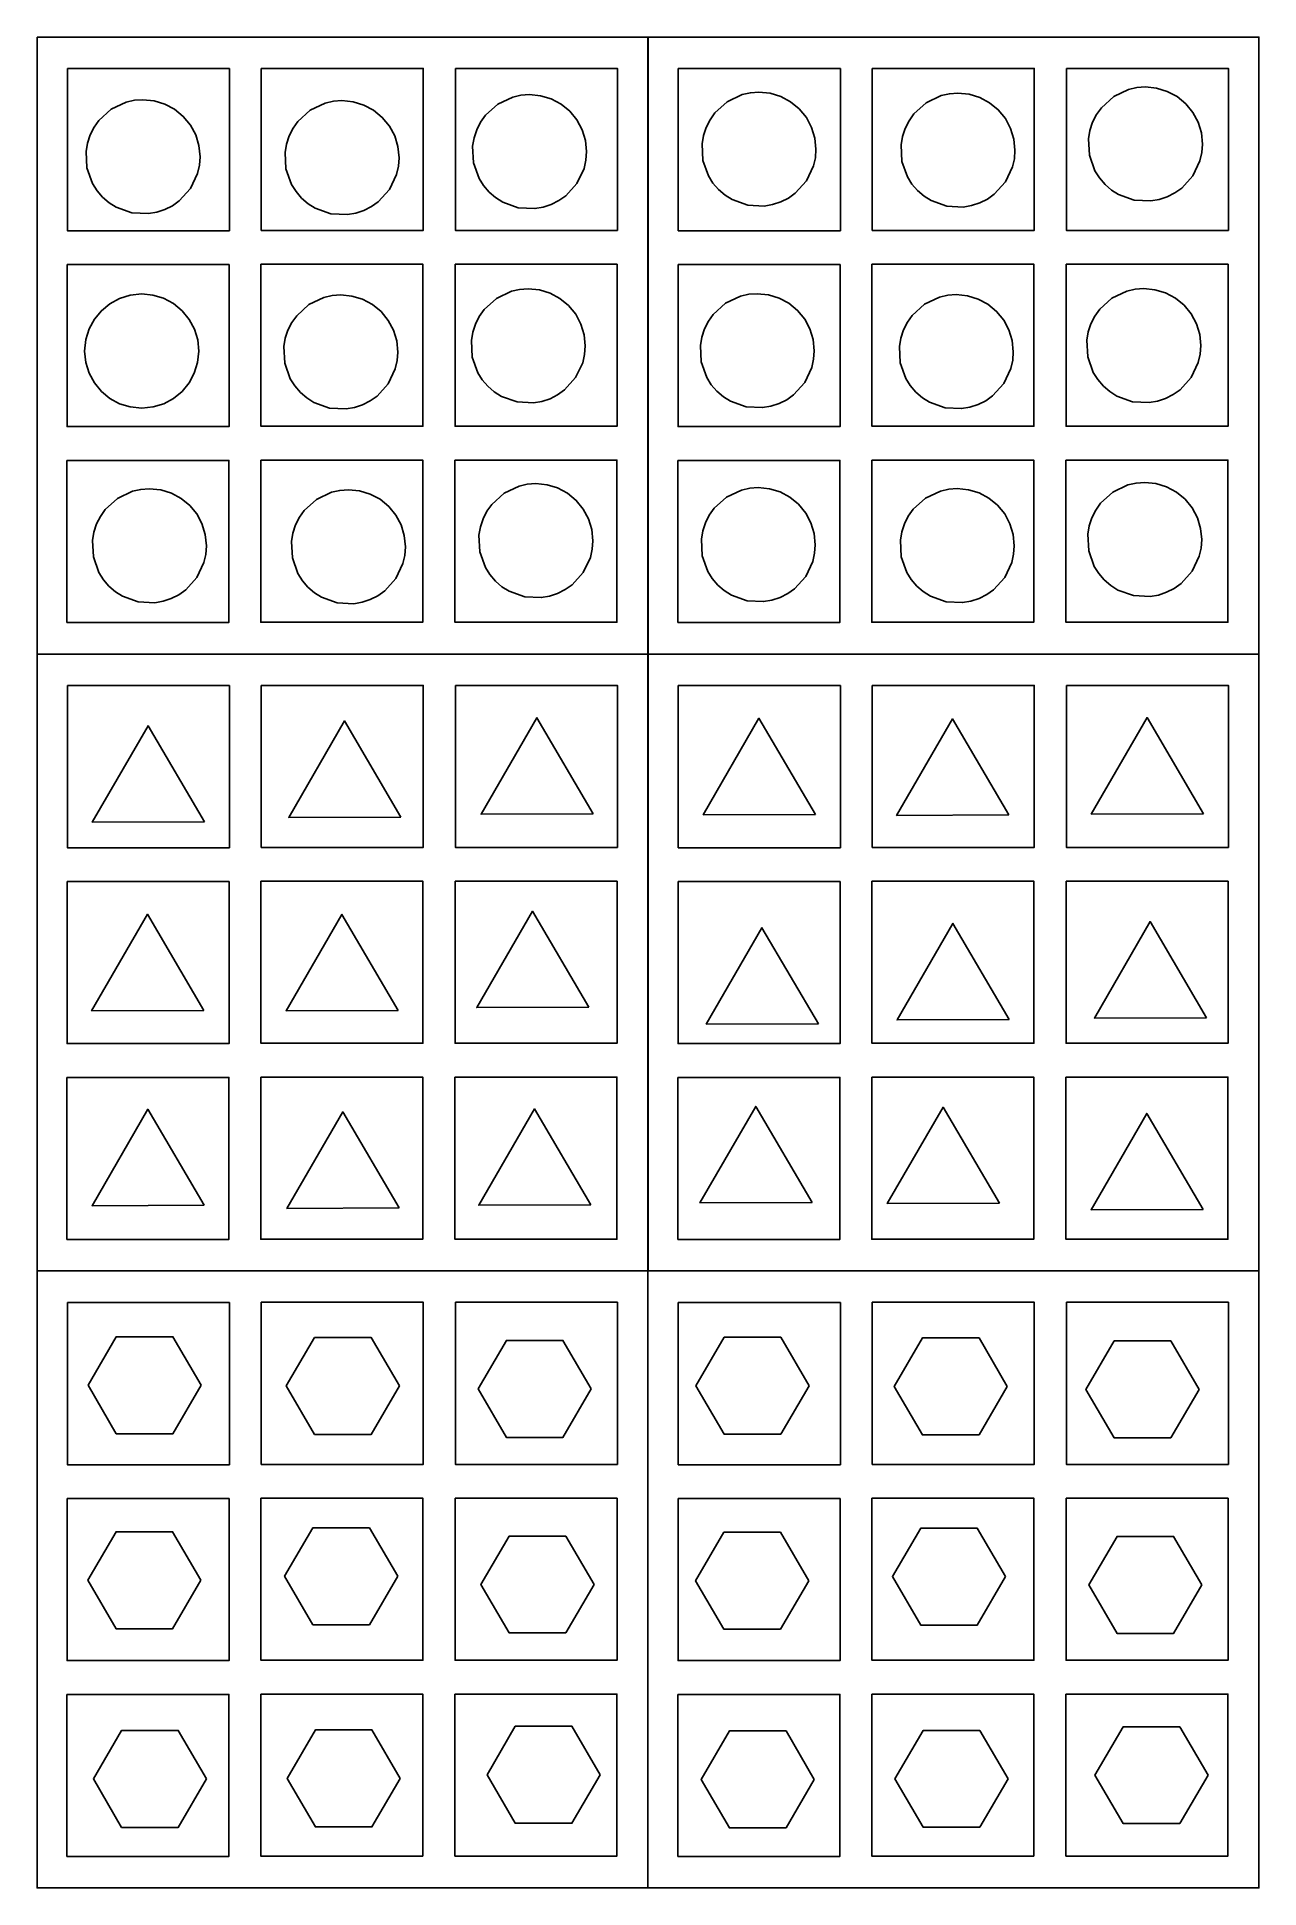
# Model space of a CAD drawing. Extents: x 14 to 164, y 56 to 283.
import ezdxf

# ---------------------------------------------------------------- set-up
doc = ezdxf.new("R2010")
doc.units = 0

msp = doc.modelspace()

# ---------------------------------------------------------------- linework, layer by layer
at = {"layer": 'Calque 1', "color": 7}
for points in [[(14.024694, 282.596601), (88.947271, 282.596601), (88.947271, 206.963399), (14.024694, 206.963399), (14.024694, 282.596601)], [(88.947273, 282.596601), (163.86985, 282.596601), (163.86985, 206.963399), (88.947273, 206.963399), (88.947273, 282.596601)], [(17.744221, 278.718725), (37.611771, 278.718725), (37.611771, 258.851175), (17.744221, 258.851175), (17.744221, 278.718725)], [(41.515999, 278.755402), (61.383549, 278.755402), (61.383549, 258.887852), (41.515999, 258.887852), (41.515999, 278.755402)], [(65.324448, 278.755402), (85.191998, 278.755402), (85.191998, 258.887852), (65.324448, 258.887852), (65.324448, 278.755402)], [(92.666801, 278.718723), (112.534351, 278.718723), (112.534351, 258.851173), (92.666801, 258.851173), (92.666801, 278.718723)], [(116.43857, 278.755398), (136.30612, 278.755398), (136.30612, 258.887848), (116.43857, 258.887848), (116.43857, 278.755398)], [(140.24702, 278.755398), (160.11457, 278.755398), (160.11457, 258.887848), (140.24702, 258.887848), (140.24702, 278.755398)], [(27.017315, 274.91464), (25.970994, 274.836248), (24.964757, 274.607286), (23.128323, 273.734927), (21.619597, 272.372121), (21.022993, 271.530099), (20.550158, 270.593424), (20.222173, 269.59675), (20.048637, 268.579488), (20.151818, 266.549008), (20.833522, 264.633603), (21.383138, 263.760185), (22.067568, 262.964893), (22.86286, 262.280463), (23.736278, 261.730847), (25.651683, 261.049143), (27.682163, 260.945962), (28.699425, 261.119498), (29.696099, 261.447483), (30.632774, 261.920318), (31.474796, 262.516922), (32.837602, 264.025648), (33.709961, 265.862082), (33.938923, 266.868319), (34.017315, 267.91464), (33.881569, 269.286649), (33.484472, 270.593424), (32.841233, 271.798244), (31.967062, 272.864387), (30.900919, 273.738558), (29.696099, 274.381797), (28.389324, 274.778894), (27.017315, 274.91464), (27.017315, 274.91464)], [(51.419857, 274.794851), (50.373536, 274.716459), (49.367299, 274.487497), (47.530865, 273.615138), (46.022139, 272.252332), (45.425535, 271.41031), (44.9527, 270.473635), (44.624715, 269.476961), (44.451179, 268.459699), (44.55436, 266.429219), (45.236064, 264.513814), (45.78568, 263.640396), (46.47011, 262.845104), (47.265402, 262.160674), (48.13882, 261.611058), (50.054225, 260.929354), (52.084705, 260.826173), (53.101967, 260.999709), (54.098641, 261.327694), (55.035316, 261.800529), (55.877338, 262.397133), (57.240144, 263.905859), (58.112503, 265.742293), (58.341465, 266.74853), (58.419857, 267.794851), (58.284111, 269.16686), (57.887014, 270.473635), (57.243775, 271.678455), (56.369604, 272.744598), (55.303461, 273.618769), (54.098641, 274.262008), (52.791866, 274.659105), (51.419857, 274.794851), (51.419857, 274.794851)], [(74.409058, 275.542929), (73.362737, 275.464537), (72.3565, 275.235575), (70.520066, 274.363216), (69.01134, 273.00041), (68.414736, 272.158388), (67.941901, 271.221713), (67.613916, 270.225039), (67.44038, 269.207777), (67.543561, 267.177297), (68.225265, 265.261892), (68.774881, 264.388474), (69.459311, 263.593182), (70.254603, 262.908752), (71.128021, 262.359136), (73.043426, 261.677432), (75.073906, 261.574251), (76.091168, 261.747787), (77.087842, 262.075772), (78.024517, 262.548607), (78.866539, 263.145211), (80.229345, 264.653937), (81.101704, 266.490371), (81.330666, 267.496608), (81.409058, 268.542929), (81.273312, 269.914938), (80.876215, 271.221713), (80.232976, 272.426533), (79.358805, 273.492676), (78.292662, 274.366847), (77.087842, 275.010086), (75.781067, 275.407183), (74.409058, 275.542929), (74.409058, 275.542929)], [(102.54713, 275.842686), (101.500809, 275.764294), (100.494572, 275.535332), (98.658138, 274.662973), (97.149412, 273.300167), (96.552808, 272.458145), (96.079973, 271.52147), (95.751988, 270.524796), (95.578452, 269.507534), (95.681633, 267.477054), (96.363337, 265.561649), (96.912953, 264.688231), (97.597383, 263.892939), (98.392675, 263.208509), (99.266093, 262.658893), (101.181498, 261.977189), (103.211978, 261.874008), (104.22924, 262.047544), (105.225914, 262.375529), (106.162589, 262.848364), (107.004611, 263.444968), (108.367417, 264.953694), (109.239776, 266.790128), (109.468738, 267.796365), (109.54713, 268.842686), (109.411384, 270.214695), (109.014287, 271.52147), (108.371048, 272.72629), (107.496877, 273.792433), (106.430734, 274.666604), (105.225914, 275.309843), (103.919139, 275.70694), (102.54713, 275.842686), (102.54713, 275.842686)], [(126.94967, 275.722897), (125.903349, 275.644505), (124.897112, 275.415543), (123.060678, 274.543184), (121.551952, 273.180378), (120.955348, 272.338356), (120.482513, 271.401681), (120.154528, 270.405007), (119.980992, 269.387745), (120.084173, 267.357265), (120.765877, 265.44186), (121.315493, 264.568442), (121.999923, 263.77315), (122.795215, 263.08872), (123.668633, 262.539104), (125.584038, 261.8574), (127.614518, 261.754219), (128.63178, 261.927755), (129.628454, 262.25574), (130.565129, 262.728575), (131.407151, 263.325179), (132.769957, 264.833905), (133.642316, 266.670339), (133.871278, 267.676576), (133.94967, 268.722897), (133.813924, 270.094906), (133.416827, 271.401681), (132.773588, 272.606501), (131.899417, 273.672644), (130.833274, 274.546815), (129.628454, 275.190054), (128.321679, 275.587151), (126.94967, 275.722897), (126.94967, 275.722897)], [(149.93886, 276.470974), (148.892539, 276.392582), (147.886302, 276.16362), (146.049868, 275.291261), (144.541142, 273.928455), (143.944538, 273.086433), (143.471703, 272.149758), (143.143718, 271.153084), (142.970182, 270.135822), (143.073363, 268.105342), (143.755067, 266.189937), (144.304683, 265.316519), (144.989113, 264.521227), (145.784405, 263.836797), (146.657823, 263.287181), (148.573228, 262.605477), (150.603708, 262.502296), (151.62097, 262.675832), (152.617644, 263.003817), (153.554319, 263.476652), (154.396341, 264.073256), (155.759147, 265.581982), (156.631506, 267.418416), (156.860468, 268.424653), (156.93886, 269.470974), (156.803114, 270.842983), (156.406017, 272.149758), (155.762778, 273.354578), (154.888607, 274.420721), (153.822464, 275.294892), (152.617644, 275.938131), (151.310869, 276.335228), (149.93886, 276.470974), (149.93886, 276.470974)], [(17.716002, 254.706795), (37.583552, 254.706795), (37.583552, 234.839245), (17.716002, 234.839245), (17.716002, 254.706795)], [(41.487778, 254.743469), (61.355328, 254.743469), (61.355328, 234.875919), (41.487778, 234.875919), (41.487778, 254.743469)], [(65.296227, 254.743469), (85.163777, 254.743469), (85.163777, 234.875919), (65.296227, 234.875919), (65.296227, 254.743469)], [(92.63858, 254.706783), (112.50613, 254.706783), (112.50613, 234.839233), (92.63858, 234.839233), (92.63858, 254.706783)], [(116.41035, 254.743465), (136.2779, 254.743465), (136.2779, 234.875915), (116.41035, 234.875915), (116.41035, 254.743465)], [(140.2188, 254.743465), (160.08635, 254.743465), (160.08635, 234.875915), (140.2188, 234.875915), (140.2188, 254.743465)], [(26.862852, 251.1008), (25.452108, 250.958585), (24.138136, 250.550705), (22.949085, 249.90531), (21.913105, 249.050547), (21.058342, 248.014567), (20.412947, 246.825516), (20.005067, 245.511544), (19.862852, 244.1008), (20.005067, 242.690056), (20.412947, 241.376084), (21.058342, 240.187033), (21.913105, 239.151053), (22.949085, 238.29629), (24.138136, 237.650895), (25.452108, 237.243015), (26.862852, 237.1008), (28.273596, 237.243015), (29.587568, 237.650895), (30.776619, 238.29629), (31.812599, 239.151053), (32.667362, 240.187033), (33.312757, 241.376084), (33.720637, 242.690056), (33.862852, 244.1008), (33.727106, 245.472809), (33.330009, 246.779584), (32.68677, 247.984404), (31.812599, 249.050547), (30.746456, 249.924718), (29.541636, 250.567957), (28.234861, 250.965054), (26.862852, 251.1008), (26.862852, 251.1008)], [(51.265392, 250.98101), (50.219071, 250.902618), (49.212834, 250.673656), (47.3764, 249.801297), (45.867674, 248.438491), (45.27107, 247.596469), (44.798235, 246.659794), (44.47025, 245.66312), (44.296714, 244.645858), (44.399895, 242.615378), (45.081599, 240.699973), (45.631215, 239.826555), (46.315645, 239.031263), (47.110937, 238.346833), (47.984355, 237.797217), (49.89976, 237.115513), (51.93024, 237.012332), (52.947502, 237.185868), (53.944176, 237.513853), (54.880851, 237.986688), (55.722873, 238.583292), (57.085679, 240.092018), (57.958038, 241.928452), (58.187, 242.934689), (58.265392, 243.98101), (58.129646, 245.353019), (57.732549, 246.659794), (57.08931, 247.864614), (56.215139, 248.930757), (55.148996, 249.804928), (53.944176, 250.448167), (52.637401, 250.845264), (51.265392, 250.98101), (51.265392, 250.98101)], [(74.254593, 251.729088), (73.208272, 251.650696), (72.202035, 251.421734), (70.365601, 250.549375), (68.856875, 249.186569), (68.260271, 248.344547), (67.787436, 247.407872), (67.459451, 246.411198), (67.285915, 245.393936), (67.389096, 243.363456), (68.0708, 241.448051), (68.620416, 240.574633), (69.304846, 239.779341), (70.100138, 239.094911), (70.973556, 238.545295), (72.888961, 237.863591), (74.919441, 237.76041), (75.936703, 237.933946), (76.933377, 238.261931), (77.870052, 238.734766), (78.712074, 239.33137), (80.07488, 240.840096), (80.947239, 242.67653), (81.176201, 243.682767), (81.254593, 244.729088), (81.118847, 246.101097), (80.72175, 247.407872), (80.078511, 248.612692), (79.20434, 249.678835), (78.138197, 250.553006), (76.933377, 251.196245), (75.626602, 251.593342), (74.254593, 251.729088), (74.254593, 251.729088)], [(102.34029, 251.133022), (101.293969, 251.05463), (100.287732, 250.825668), (98.451298, 249.953309), (96.942572, 248.590503), (96.345968, 247.748481), (95.873133, 246.811806), (95.545148, 245.815132), (95.371612, 244.79787), (95.474793, 242.76739), (96.156497, 240.851985), (96.706113, 239.978567), (97.390543, 239.183275), (98.185835, 238.498845), (99.059253, 237.949229), (100.974658, 237.267525), (103.005138, 237.164344), (104.0224, 237.33788), (105.019074, 237.665865), (105.955749, 238.1387), (106.797771, 238.735304), (108.160577, 240.24403), (109.032936, 242.080464), (109.261898, 243.086701), (109.34029, 244.133022), (109.204544, 245.505031), (108.807447, 246.811806), (108.164208, 248.016626), (107.290037, 249.082769), (106.223894, 249.95694), (105.019074, 250.600179), (103.712299, 250.997276), (102.34029, 251.133022), (102.34029, 251.133022)], [(126.74283, 251.013233), (125.696509, 250.934841), (124.690272, 250.705879), (122.853838, 249.83352), (121.345112, 248.470714), (120.748508, 247.628692), (120.275673, 246.692017), (119.947688, 245.695343), (119.774152, 244.678081), (119.877333, 242.647601), (120.559037, 240.732196), (121.108653, 239.858778), (121.793083, 239.063486), (122.588375, 238.379056), (123.461793, 237.82944), (125.377198, 237.147736), (127.407678, 237.044555), (128.42494, 237.218091), (129.421614, 237.546076), (130.358289, 238.018911), (131.200311, 238.615515), (132.563117, 240.124241), (133.435476, 241.960675), (133.664438, 242.966912), (133.74283, 244.013233), (133.607084, 245.385242), (133.209987, 246.692017), (132.566748, 247.896837), (131.692577, 248.96298), (130.626434, 249.837151), (129.421614, 250.48039), (128.114839, 250.877487), (126.74283, 251.013233), (126.74283, 251.013233)], [(149.73203, 251.761311), (148.685709, 251.682919), (147.679472, 251.453957), (145.843038, 250.581598), (144.334312, 249.218792), (143.737708, 248.37677), (143.264873, 247.440095), (142.936888, 246.443421), (142.763352, 245.426159), (142.866533, 243.395679), (143.548237, 241.480274), (144.097853, 240.606856), (144.782283, 239.811564), (145.577575, 239.127134), (146.450993, 238.577518), (148.366398, 237.895814), (150.396878, 237.792633), (151.41414, 237.966169), (152.410814, 238.294154), (153.347489, 238.766989), (154.189511, 239.363593), (155.552317, 240.872319), (156.424676, 242.708753), (156.653638, 243.71499), (156.73203, 244.761311), (156.596284, 246.13332), (156.199187, 247.440095), (155.555948, 248.644915), (154.681777, 249.711058), (153.615634, 250.585229), (152.410814, 251.228468), (151.104039, 251.625565), (149.73203, 251.761311), (149.73203, 251.761311)], [(17.687784, 230.694862), (37.555334, 230.694862), (37.555334, 210.827312), (17.687784, 210.827312), (17.687784, 230.694862)], [(41.459564, 230.731537), (61.327114, 230.731537), (61.327114, 210.863987), (41.459564, 210.863987), (41.459564, 230.731537)], [(65.268021, 230.731537), (85.135571, 230.731537), (85.135571, 210.863987), (65.268021, 210.863987), (65.268021, 230.731537)], [(92.610359, 230.69487), (112.477909, 230.69487), (112.477909, 210.82732), (92.610359, 210.82732), (92.610359, 230.69487)], [(116.38213, 230.731537), (136.24968, 230.731537), (136.24968, 210.863987), (116.38213, 210.863987), (116.38213, 230.731537)], [(140.1906, 230.731537), (160.05815, 230.731537), (160.05815, 210.863987), (140.1906, 210.863987), (140.1906, 230.731537)], [(27.798542, 227.222481), (26.752221, 227.144089), (25.745984, 226.915127), (23.90955, 226.042768), (22.400824, 224.679962), (21.80422, 223.83794), (21.331385, 222.901265), (21.0034, 221.904591), (20.829864, 220.887329), (20.933045, 218.856849), (21.614749, 216.941444), (22.164365, 216.068026), (22.848795, 215.272734), (23.644087, 214.588304), (24.517505, 214.038688), (26.43291, 213.356984), (28.46339, 213.253803), (29.480652, 213.427339), (30.477326, 213.755324), (31.414001, 214.228159), (32.256023, 214.824763), (33.618829, 216.333489), (34.491188, 218.169923), (34.72015, 219.17616), (34.798542, 220.222481), (34.656327, 221.633225), (34.248447, 222.947197), (33.603052, 224.136248), (32.748289, 225.172228), (31.712309, 226.026991), (30.523258, 226.672386), (29.209286, 227.080266), (27.798542, 227.222481), (27.798542, 227.222481)], [(52.201084, 227.102692), (51.154763, 227.0243), (50.148526, 226.795338), (48.312092, 225.922979), (46.803366, 224.560173), (46.206762, 223.718151), (45.733927, 222.781476), (45.405942, 221.784802), (45.232406, 220.76754), (45.335587, 218.73706), (46.017291, 216.821655), (46.566907, 215.948237), (47.251337, 215.152945), (48.046629, 214.468515), (48.920047, 213.918899), (50.835452, 213.237195), (52.865932, 213.134014), (53.883194, 213.30755), (54.879868, 213.635535), (55.816543, 214.10837), (56.658565, 214.704974), (58.021371, 216.2137), (58.89373, 218.050134), (59.122692, 219.056371), (59.201084, 220.102692), (59.065338, 221.474701), (58.668241, 222.781476), (58.025002, 223.986296), (57.150831, 225.052439), (56.084688, 225.92661), (54.879868, 226.569849), (53.573093, 226.966946), (52.201084, 227.102692), (52.201084, 227.102692)], [(75.190285, 227.850769), (74.143964, 227.772377), (73.137727, 227.543415), (71.301293, 226.671056), (69.792567, 225.30825), (69.195963, 224.466228), (68.723128, 223.529553), (68.395143, 222.532879), (68.221607, 221.515617), (68.324788, 219.485137), (69.006492, 217.569732), (69.556108, 216.696314), (70.240538, 215.901022), (71.03583, 215.216592), (71.909248, 214.666976), (73.824653, 213.985272), (75.855133, 213.882091), (76.872395, 214.055627), (77.869069, 214.383612), (78.805744, 214.856447), (79.647766, 215.453051), (81.010572, 216.961777), (81.882931, 218.798211), (82.111893, 219.804448), (82.190285, 220.850769), (82.054539, 222.222778), (81.657442, 223.529553), (81.014203, 224.734373), (80.140032, 225.800516), (79.073889, 226.674687), (77.869069, 227.317926), (76.562294, 227.715023), (75.190285, 227.850769), (75.190285, 227.850769)], [(102.46117, 227.363503), (101.414849, 227.285111), (100.408612, 227.056149), (98.572178, 226.18379), (97.063452, 224.820984), (96.466848, 223.978962), (95.994013, 223.042287), (95.666028, 222.045613), (95.492492, 221.028351), (95.595673, 218.997871), (96.277377, 217.082466), (96.826993, 216.209048), (97.511423, 215.413756), (98.306715, 214.729326), (99.180133, 214.17971), (101.095538, 213.498006), (103.126018, 213.394825), (104.14328, 213.568361), (105.139954, 213.896346), (106.076629, 214.369181), (106.918651, 214.965785), (108.281457, 216.474511), (109.153816, 218.310945), (109.382778, 219.317182), (109.46117, 220.363503), (109.325424, 221.735512), (108.928327, 223.042287), (108.285088, 224.247107), (107.410917, 225.31325), (106.344774, 226.187421), (105.139954, 226.83066), (103.833179, 227.227757), (102.46117, 227.363503), (102.46117, 227.363503)], [(126.86371, 227.243713), (125.817389, 227.165321), (124.811152, 226.936359), (122.974718, 226.064), (121.465992, 224.701194), (120.869388, 223.859172), (120.396553, 222.922497), (120.068568, 221.925823), (119.895032, 220.908561), (119.998213, 218.878081), (120.679917, 216.962676), (121.229533, 216.089258), (121.913963, 215.293966), (122.709255, 214.609536), (123.582673, 214.05992), (125.498078, 213.378216), (127.528558, 213.275035), (128.54582, 213.448571), (129.542494, 213.776556), (130.479169, 214.249391), (131.321191, 214.845995), (132.683997, 216.354721), (133.556356, 218.191155), (133.785318, 219.197392), (133.86371, 220.243713), (133.727964, 221.615722), (133.330867, 222.922497), (132.687628, 224.127317), (131.813457, 225.19346), (130.747314, 226.067631), (129.542494, 226.71087), (128.235719, 227.107967), (126.86371, 227.243713), (126.86371, 227.243713)], [(149.85292, 227.991791), (148.806599, 227.913399), (147.800362, 227.684437), (145.963928, 226.812078), (144.455202, 225.449272), (143.858598, 224.60725), (143.385763, 223.670575), (143.057778, 222.673901), (142.884242, 221.656639), (142.987423, 219.626159), (143.669127, 217.710754), (144.218743, 216.837336), (144.903173, 216.042044), (145.698465, 215.357614), (146.571883, 214.807998), (148.487288, 214.126294), (150.517768, 214.023113), (151.53503, 214.196649), (152.531704, 214.524634), (153.468379, 214.997469), (154.310401, 215.594073), (155.673207, 217.102799), (156.545566, 218.939233), (156.774528, 219.94547), (156.85292, 220.991791), (156.717174, 222.3638), (156.320077, 223.670575), (155.676838, 224.875395), (154.802667, 225.941538), (153.736524, 226.815709), (152.531704, 227.458948), (151.224929, 227.856045), (149.85292, 227.991791), (149.85292, 227.991791)], [(14.024694, 206.963402), (88.947271, 206.963402), (88.947271, 131.3302), (14.024694, 131.3302), (14.024694, 206.963402)], [(88.947273, 206.963409), (163.86985, 206.963409), (163.86985, 131.330207), (88.947273, 131.330207), (88.947273, 206.963409)], [(17.744219, 203.085526), (37.611769, 203.085526), (37.611769, 183.217976), (17.744219, 183.217976), (17.744219, 203.085526)], [(41.515999, 203.122192), (61.383549, 203.122192), (61.383549, 183.254642), (41.515999, 183.254642), (41.515999, 203.122192)], [(65.324448, 203.122192), (85.191998, 203.122192), (85.191998, 183.254642), (65.324448, 183.254642), (65.324448, 203.122192)], [(92.666786, 203.085526), (112.534336, 203.085526), (112.534336, 183.217976), (92.666786, 183.217976), (92.666786, 203.085526)], [(116.43857, 203.122192), (136.30612, 203.122192), (136.30612, 183.254642), (116.43857, 183.254642), (116.43857, 203.122192)], [(140.24702, 203.122192), (160.11457, 203.122192), (160.11457, 183.254642), (140.24702, 183.254642), (140.24702, 203.122192)], [(34.554295, 186.384568), (20.801126, 186.341718), (27.640307, 198.162685), (34.554295, 186.384568)], [(58.649144, 186.973568), (44.895975, 186.930718), (51.735156, 198.751685), (58.649144, 186.973568)], [(82.235995, 187.368568), (68.482826, 187.325718), (75.322007, 199.146685), (82.235995, 187.368568)], [(109.469095, 187.307568), (95.715926, 187.264718), (102.555107, 199.085685), (109.469095, 187.307568)], [(133.182195, 187.229568), (119.429026, 187.186718), (126.268207, 199.007685), (133.182195, 187.229568)], [(157.051595, 187.390568), (143.298426, 187.347718), (150.137607, 199.168685), (157.051595, 187.390568)], [(17.716002, 179.07359), (37.583552, 179.07359), (37.583552, 159.20604), (17.716002, 159.20604), (17.716002, 179.07359)], [(41.487778, 179.11028), (61.355328, 179.11028), (61.355328, 159.24273), (41.487778, 159.24273), (41.487778, 179.11028)], [(65.296227, 179.11028), (85.163777, 179.11028), (85.163777, 159.24273), (65.296227, 159.24273), (65.296227, 179.11028)], [(92.63858, 179.07359), (112.50613, 179.07359), (112.50613, 159.20604), (92.63858, 159.20604), (92.63858, 179.07359)], [(116.41035, 179.1103), (136.2779, 179.1103), (136.2779, 159.24275), (116.41035, 159.24275), (116.41035, 179.1103)], [(140.2188, 179.1103), (160.08635, 179.1103), (160.08635, 159.24275), (140.2188, 159.24275), (140.2188, 179.1103)], [(34.471095, 163.279568), (20.717926, 163.236718), (27.557107, 175.057685), (34.471095, 163.279568)], [(58.326587, 163.271568), (44.573418, 163.228718), (51.412599, 175.049685), (58.326587, 163.271568)], [(81.711195, 163.659568), (67.958026, 163.616718), (74.797207, 175.437685), (81.711195, 163.659568)], [(109.839595, 161.631568), (96.086426, 161.588718), (102.925607, 173.409685), (109.839595, 161.631568)], [(133.253295, 162.157568), (119.500126, 162.114718), (126.339307, 173.935685), (133.253295, 162.157568)], [(157.436495, 162.377568), (143.683326, 162.334718), (150.522507, 174.155685), (157.436495, 162.377568)], [(17.687784, 155.06166), (37.555334, 155.06166), (37.555334, 135.19411), (17.687784, 135.19411), (17.687784, 155.06166)], [(41.459564, 155.09834), (61.327114, 155.09834), (61.327114, 135.23079), (41.459564, 135.23079), (41.459564, 155.09834)], [(65.268021, 155.09834), (85.135571, 155.09834), (85.135571, 135.23079), (65.268021, 135.23079), (65.268021, 155.09834)], [(92.610359, 155.06166), (112.477909, 155.06166), (112.477909, 135.19411), (92.610359, 135.19411), (92.610359, 155.06166)], [(116.38213, 155.09834), (136.24968, 155.09834), (136.24968, 135.23079), (116.38213, 135.23079), (116.38213, 155.09834)], [(140.1906, 155.09834), (160.05815, 155.09834), (160.05815, 135.23079), (140.1906, 135.23079), (140.1906, 155.09834)], [(34.526995, 139.380568), (20.773826, 139.337718), (27.613007, 151.158685), (34.526995, 139.380568)], [(58.423772, 139.052568), (44.670603, 139.009718), (51.509784, 150.830685), (58.423772, 139.052568)], [(81.956095, 139.423568), (68.202926, 139.380718), (75.042107, 151.201685), (81.956095, 139.423568)], [(109.072795, 139.733568), (95.319626, 139.690718), (102.158807, 151.511685), (109.072795, 139.733568)], [(132.045295, 139.630568), (118.292126, 139.587718), (125.131307, 151.408685), (132.045295, 139.630568)], [(157.023895, 138.870568), (143.270726, 138.827718), (150.109907, 150.648685), (157.023895, 138.870568)], [(14.024694, 131.3302), (88.947271, 131.3302), (88.947271, 55.696998), (14.024694, 55.696998), (14.024694, 131.3302)], [(88.947266, 131.3302), (163.869843, 131.3302), (163.869843, 55.696998), (88.947266, 55.696998), (88.947266, 131.3302)], [(17.744232, 127.45232), (37.611782, 127.45232), (37.611782, 107.58477), (17.744232, 107.58477), (17.744232, 127.45232)], [(41.515999, 127.489), (61.383549, 127.489), (61.383549, 107.62145), (41.515999, 107.62145), (41.515999, 127.489)], [(65.324448, 127.489), (85.191998, 127.489), (85.191998, 107.62145), (65.324448, 107.62145), (65.324448, 127.489)], [(92.666794, 127.45232), (112.534344, 127.45232), (112.534344, 107.58477), (92.666794, 107.58477), (92.666794, 127.45232)], [(116.43858, 127.489), (136.30613, 127.489), (136.30613, 107.62145), (116.43858, 107.62145), (116.43858, 127.489)], [(140.24702, 127.489), (160.11457, 127.489), (160.11457, 107.62145), (140.24702, 107.62145), (140.24702, 127.489)], [(17.715996, 103.44038), (37.583546, 103.44038), (37.583546, 83.57283), (17.715996, 83.57283), (17.715996, 103.44038)], [(41.487785, 103.47707), (61.355335, 103.47707), (61.355335, 83.60952), (41.487785, 83.60952), (41.487785, 103.47707)], [(65.296219, 103.47707), (85.163769, 103.47707), (85.163769, 83.60952), (65.296219, 83.60952), (65.296219, 103.47707)], [(92.63858, 103.44038), (112.50613, 103.44038), (112.50613, 83.57283), (92.63858, 83.57283), (92.63858, 103.44038)], [(116.41034, 103.47707), (136.27789, 103.47707), (136.27789, 83.60952), (116.41034, 83.60952), (116.41034, 103.47707)], [(140.2188, 103.47707), (160.08635, 103.47707), (160.08635, 83.60952), (140.2188, 83.60952), (140.2188, 103.47707)], [(17.68779, 79.42845), (37.55534, 79.42845), (37.55534, 59.5609), (17.68779, 59.5609), (17.68779, 79.42845)], [(41.459572, 79.46512), (61.327122, 79.46512), (61.327122, 59.59757), (41.459572, 59.59757), (41.459572, 79.46512)], [(65.268021, 79.46512), (85.135571, 79.46512), (85.135571, 59.59757), (65.268021, 59.59757), (65.268021, 79.46512)], [(92.610352, 79.42847), (112.477902, 79.42847), (112.477902, 59.56092), (92.610352, 59.56092), (92.610352, 79.42847)], [(116.38213, 79.46512), (136.24968, 79.46512), (136.24968, 59.59757), (116.38213, 59.59757), (116.38213, 79.46512)], [(140.1906, 79.46512), (160.05815, 79.46512), (160.05815, 59.59757), (140.1906, 59.59757), (140.1906, 79.46512)]]:
    msp.add_lwpolyline(points, dxfattribs=at)
for points in [[(34.156357, 117.322122), (30.688064, 111.380551), (23.751478, 111.380551), (20.283184, 117.322122), (23.751478, 123.263682), (30.688064, 123.263682), (34.156357, 117.322122)], [(58.469687, 117.234122), (55.001394, 111.292551), (48.064808, 111.292551), (44.596514, 117.234122), (48.064808, 123.175682), (55.001394, 123.175682), (58.469687, 117.234122)], [(81.988057, 116.873122), (78.519764, 110.931551), (71.583178, 110.931551), (68.114884, 116.873122), (71.583178, 122.814682), (78.519764, 122.814682), (81.988057, 116.873122)], [(108.693657, 117.267122), (105.225364, 111.325551), (98.288778, 111.325551), (94.820484, 117.267122), (98.288778, 123.208682), (105.225364, 123.208682), (108.693657, 117.267122)], [(133.006957, 117.180122), (129.538664, 111.238551), (122.602078, 111.238551), (119.133784, 117.180122), (122.602078, 123.121682), (129.538664, 123.121682), (133.006957, 117.180122)], [(156.525457, 116.818122), (153.057164, 110.876551), (146.120578, 110.876551), (142.652284, 116.818122), (146.120578, 122.759682), (153.057164, 122.759682), (156.525457, 116.818122)], [(58.261507, 93.916122), (54.793214, 87.974551), (47.856628, 87.974551), (44.388334, 93.916122), (47.856628, 99.857682), (54.793214, 99.857682), (58.261507, 93.916122)], [(34.119957, 93.419122), (30.651664, 87.477551), (23.715078, 87.477551), (20.246784, 93.419122), (23.715078, 99.360682), (30.651664, 99.360682), (34.119957, 93.419122)], [(82.329157, 92.900122), (78.860864, 86.958551), (71.924278, 86.958551), (68.455984, 92.900122), (71.924278, 98.841682), (78.860864, 98.841682), (82.329157, 92.900122)], [(108.657257, 93.364122), (105.188964, 87.422551), (98.252378, 87.422551), (94.784084, 93.364122), (98.252378, 99.305682), (105.188964, 99.305682), (108.657257, 93.364122)], [(132.798857, 93.861122), (129.330564, 87.919551), (122.393978, 87.919551), (118.925684, 93.861122), (122.393978, 99.802682), (129.330564, 99.802682), (132.798857, 93.861122)], [(156.866457, 92.845122), (153.398164, 86.903551), (146.461578, 86.903551), (142.993284, 92.845122), (146.461578, 98.786682), (153.398164, 98.786682), (156.866457, 92.845122)], [(34.806257, 69.066122), (31.337964, 63.124551), (24.401378, 63.124551), (20.933084, 69.066122), (24.401378, 75.007682), (31.337964, 75.007682), (34.806257, 69.066122)], [(58.567727, 69.134122), (55.099434, 63.192551), (48.162848, 63.192551), (44.694554, 69.134122), (48.162848, 75.075682), (55.099434, 75.075682), (58.567727, 69.134122)], [(83.083957, 69.583122), (79.615664, 63.641551), (72.679078, 63.641551), (69.210784, 69.583122), (72.679078, 75.524682), (79.615664, 75.524682), (83.083957, 69.583122)], [(109.343557, 69.011122), (105.875264, 63.069551), (98.938678, 63.069551), (95.470384, 69.011122), (98.938678, 74.952682), (105.875264, 74.952682), (109.343557, 69.011122)], [(133.105057, 69.079122), (129.636764, 63.137551), (122.700178, 63.137551), (119.231884, 69.079122), (122.700178, 75.020682), (129.636764, 75.020682), (133.105057, 69.079122)], [(157.621457, 69.528122), (154.153164, 63.586551), (147.216578, 63.586551), (143.748284, 69.528122), (147.216578, 75.469682), (154.153164, 75.469682), (157.621457, 69.528122)]]:
    msp.add_lwpolyline(points, close=True, dxfattribs=at)

doc.saveas('drawing.dxf')
